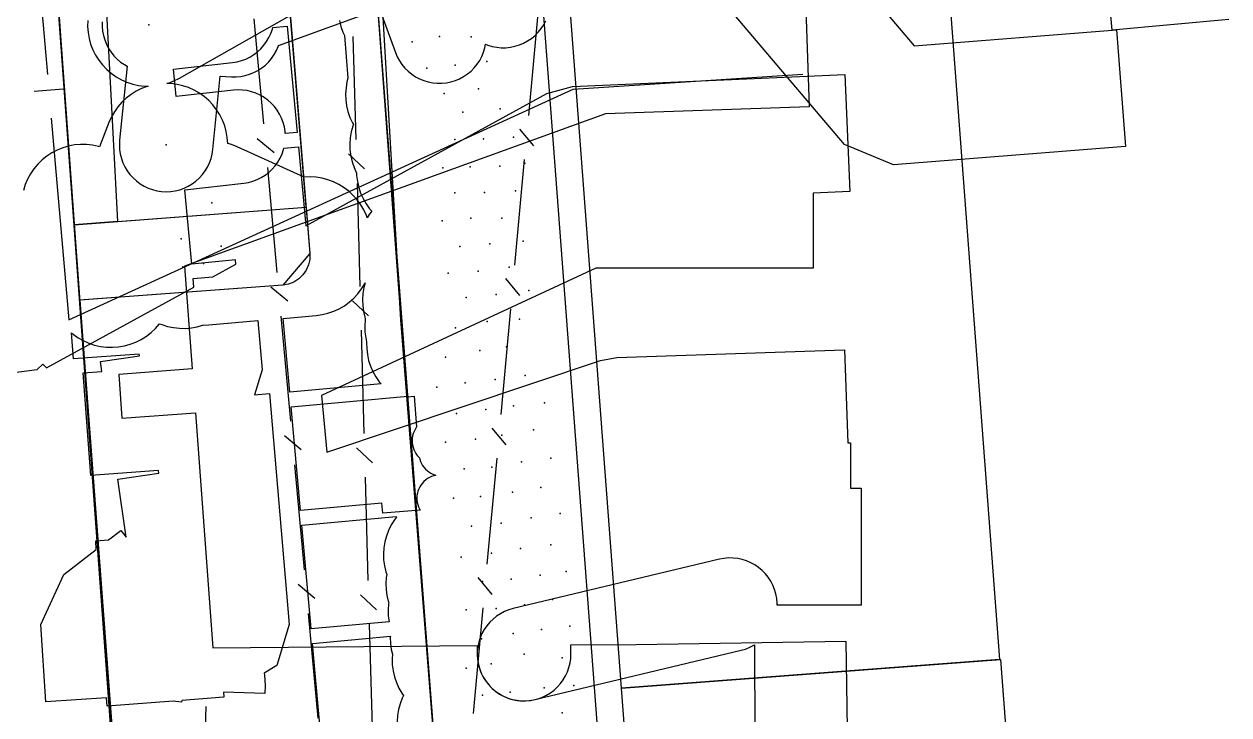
# Model space of a CAD drawing. Header units: metres. Extents: x -3903 to -3714, y 4981 to 6033.
# Drawn here: x -3833.27 to -3792.11, y 5749.08 to 5772.69 of the extents above; entities that cross this region are included whole.
import ezdxf

# ---------------------------------------------------------------- set-up
doc = ezdxf.new("R2010")
doc.units = ezdxf.units.M
for name, color, linetype in [('BOUNDARY', 7, 'Continuous'), ('BUILDING', 7, 'Continuous'), ('BUSH', 7, 'Continuous'), ('CURB', 7, 'Continuous'), ('ELECTR_CABLE', 7, 'Continuous'), ('ELECTR_CABLE_COMM', 7, 'Continuous'), ('GAS', 7, 'Continuous'), ('GRASS', 7, 'Continuous'), ('GROUND', 7, 'Continuous'), ('HEAT', 7, 'Continuous'), ('ROAD', 7, 'Continuous'), ('SEWER', 7, 'Continuous'), ('SIDEWALK_PATH', 7, 'Continuous'), ('TREE', 7, 'Continuous'), ('WATER_PIPELINE', 7, 'Continuous')]:
    doc.layers.add(name, color=color, linetype=linetype)

msp = doc.modelspace()

# ---------------------------------------------------------------- linework, layer by layer
at = {"layer": 'BOUNDARY'}
msp.add_lwpolyline([(-3813.505, 5884.97), (-3809.348, 5829.723), (-3808.658, 5829.765), (-3805.682, 5790.322), (-3805.981, 5790.292), (-3805.726, 5787.886), (-3804.982, 5785.998), (-3803.928, 5778.174), (-3804.953, 5778.108), (-3805.005, 5778.587), (-3808.506, 5778.212), (-3808.54, 5777.761), (-3815.837, 5777.061), (-3811.545, 5720.143), (-3806.209, 5720.458), (-3806.209, 5719.696), (-3800.937, 5720.001), (-3800.992, 5720.954), (-3796.858, 5721.193), (-3795.212, 5719.446), (-3793.197, 5714.31), (-3792.983, 5713.351), (-3809.906, 5709.514)], dxfattribs=at)
at = {"layer": 'BUILDING'}
for points in [[(-3812.86, 5750), (-3814.845, 5776.266), (-3801.936, 5777.241), (-3799.951, 5750.975)], [(-3810.666, 5720.966), (-3812.86, 5750), (-3799.912, 5750.978), (-3797.718, 5721.945)]]:
    msp.add_lwpolyline(points, close=True, dxfattribs=at)
at = {"layer": 'BUSH'}
for p in [(-3820.015, 5772.086), (-3817.995, 5772.258), (-3818.545, 5771.285), (-3817.466, 5771.411), (-3819.518, 5771.186), (-3817.744, 5770.478), (-3818.922, 5770.319), (-3818.28, 5769.677), (-3817.009, 5769.796), (-3816.548, 5768.824), (-3818.552, 5768.745), (-3817.573, 5768.766), (-3818.967, 5767.775), (-3818.029, 5767.808), (-3817.025, 5767.833), (-3816.167, 5767.94), (-3818.56, 5766.929), (-3817.54, 5766.933), (-3816.49, 5766.991), (-3826.857, 5766.582), (-3818.987, 5765.968), (-3818.011, 5766.061), (-3816.948, 5766.055), (-3827.91, 5765.351), (-3826.536, 5765.102), (-3818.383, 5765.092), (-3817.366, 5765.185), (-3816.224, 5765.271), (-3827.848, 5764.392), (-3827.141, 5764.503), (-3816.702, 5764.381), (-3818.788, 5764.182), (-3817.758, 5764.249), (-3817.141, 5763.452), (-3816.025, 5763.584), (-3818.17, 5763.352), (-3816.35, 5762.608), (-3818.533, 5762.309), (-3817.453, 5762.522), (-3817.701, 5761.531), (-3816.796, 5761.657), (-3818.879, 5761.311), (-3816.157, 5760.679), (-3819.171, 5760.287), (-3818.207, 5760.433), (-3817.182, 5760.54), (-3815.499, 5759.748), (-3818.506, 5759.382), (-3817.501, 5759.515), (-3816.55, 5759.642), (-3817.854, 5758.504), (-3816.949, 5758.637), (-3815.871, 5758.83), (-3818.879, 5758.405), (-3816.277, 5757.726), (-3815.273, 5757.859), (-3818.233, 5757.493), (-3817.288, 5757.546), (-3815.618, 5756.858), (-3818.602, 5756.492), (-3817.683, 5756.552), (-3816.591, 5756.692), (-3816.977, 5755.633), (-3815.951, 5755.82), (-3814.959, 5755.966), (-3817.99, 5755.533), (-3815.272, 5754.894), (-3818.336, 5754.475), (-3817.31, 5754.608), (-3816.311, 5754.768), (-3814.759, 5753.982), (-3817.61, 5753.642), (-3816.637, 5753.722), (-3815.638, 5753.855), (-3816.173, 5752.847), (-3815.225, 5753.021), (-3818.167, 5752.674), (-3817.14, 5752.714), (-3815.592, 5752), (-3814.632, 5752.12), (-3817.647, 5751.687), (-3816.566, 5751.867), (-3818.174, 5750.68), (-3817.313, 5750.827), (-3814.892, 5751.033), (-3816.665, 5749.858), (-3815.503, 5750.004), (-3814.492, 5750.084), (-3817.61, 5749.762), (-3814.889, 5749.156)]:
    msp.add_point(p, dxfattribs=at)
at = {"layer": 'CURB'}
for points in [[(-3804.123, 5781.186), (-3829.533, 5778.919), (-3832.286, 5775.711), (-3827.789, 5713.922), (-3827.706, 5713.404)], [(-3832.26, 5775.362), (-3825.387, 5775.795), (-3824.327, 5774.878), (-3823.51, 5764.849), (-3824.433, 5763.771), (-3831.38, 5763.256)], [(-3831.565, 5765.925), (-3831.558, 5765.83), (-3831.514, 5765.225)], [(-3831.123, 5759.934), (-3831.07, 5759.234)], [(-3830.491, 5751.548), (-3830.439, 5750.848)]]:
    msp.add_lwpolyline(points, dxfattribs=at)
at = {"layer": 'ELECTR_CABLE'}
for points in [[(-3822.494, 5772.814), (-3822.447, 5772.613), (-3822.381, 5772.418), (-3822.329, 5772.304), (-3822.209, 5770.841), (-3822.242, 5770.719), (-3822.275, 5770.515), (-3822.289, 5770.31), (-3822.282, 5770.104), (-3822.255, 5769.899), (-3822.208, 5769.699), (-3822.142, 5769.503), (-3822.057, 5769.316), (-3822.025, 5769.262), (-3822.047, 5769.203), (-3822.101, 5769.004), (-3822.134, 5768.801), (-3822.147, 5768.595), (-3822.141, 5768.389), (-3822.114, 5768.185), (-3822.067, 5767.984), (-3822, 5767.789), (-3821.915, 5767.601), (-3821.914, 5767.6), (-3821.912, 5767.514), (-3821.886, 5767.309), (-3821.84, 5767.109), (-3821.775, 5766.913), (-3821.69, 5766.725), (-3821.588, 5766.546), (-3821.469, 5766.378), (-3821.396, 5766.294), (-3821.482, 5766.182), (-3821.551, 5766.071), (-3821.578, 5766.149), (-3821.664, 5766.337), (-3821.768, 5766.515), (-3821.889, 5766.681), (-3822.026, 5766.836), (-3822.177, 5766.976), (-3822.342, 5767.1), (-3822.517, 5767.208), (-3822.703, 5767.298), (-3822.896, 5767.369), (-3823.095, 5767.422), (-3823.299, 5767.454), (-3823.505, 5767.466), (-3823.701, 5767.459), (-3825.991, 5768.495), (-3826.183, 5768.571), (-3826.317, 5768.609), (-3826.332, 5768.811), (-3826.366, 5769.015), (-3826.42, 5769.213), (-3826.494, 5769.406), (-3826.585, 5769.59), (-3826.695, 5769.765), (-3826.821, 5769.928), (-3826.963, 5770.078), (-3827.118, 5770.213), (-3827.286, 5770.332), (-3827.465, 5770.435), (-3827.653, 5770.519), (-3827.848, 5770.584), (-3828.049, 5770.63), (-3828.254, 5770.656), (-3828.393, 5770.66), (-3828.344, 5770.674), (-3828.152, 5770.749), (-3827.968, 5770.842), (-3822.576, 5773.91)], [(-3831.101, 5772.817), (-3831.106, 5772.611), (-3831.09, 5772.406), (-3831.055, 5772.203), (-3830.999, 5772.004), (-3830.925, 5771.812), (-3830.832, 5771.628), (-3830.721, 5771.454), (-3830.594, 5771.292), (-3830.452, 5771.143), (-3830.295, 5771.009), (-3830.127, 5770.89), (-3829.947, 5770.789), (-3829.759, 5770.706), (-3829.563, 5770.642), (-3829.362, 5770.597), (-3829.157, 5770.572), (-3829.031, 5770.569), (-3829.067, 5770.559), (-3829.26, 5770.486), (-3829.444, 5770.394), (-3829.619, 5770.285), (-3829.782, 5770.158), (-3829.932, 5770.017), (-3830.067, 5769.861), (-3830.186, 5769.693), (-3830.289, 5769.515), (-3830.373, 5769.326), (-3830.696, 5768.499), (-3830.734, 5768.511), (-3830.936, 5768.553), (-3831.141, 5768.575), (-3831.347, 5768.577), (-3831.552, 5768.559), (-3831.755, 5768.52), (-3831.953, 5768.462), (-3832.144, 5768.385), (-3832.326, 5768.289), (-3832.499, 5768.176), (-3832.659, 5768.047), (-3832.806, 5767.903), (-3832.938, 5767.744), (-3833.054, 5767.574), (-3833.153, 5767.393), (-3833.233, 5767.203), (-3833.295, 5767.007)], [(-3827.059, 5749.374), (-3827.175, 5745.81)]]:
    msp.add_lwpolyline(points, dxfattribs=at)
for points in [[(-3824.194, 5760.112), (-3824.421, 5762.634), (-3823.295, 5762.733), (-3823.091, 5762.761), (-3822.891, 5762.809), (-3822.696, 5762.876), (-3822.509, 5762.962), (-3822.331, 5763.066), (-3822.164, 5763.187), (-3822.01, 5763.324), (-3821.87, 5763.475), (-3821.745, 5763.64), (-3821.637, 5763.815), (-3821.622, 5763.847), (-3821.664, 5763.691), (-3821.697, 5763.487), (-3821.711, 5763.282), (-3821.704, 5763.076), (-3821.677, 5762.871), (-3821.63, 5762.671), (-3821.616, 5762.631), (-3821.623, 5762.589), (-3821.637, 5762.383), (-3821.63, 5762.177), (-3821.603, 5761.973), (-3821.571, 5761.836), (-3821.573, 5761.812), (-3821.569, 5761.605), (-3821.546, 5761.401), (-3821.502, 5761.199), (-3821.439, 5761.003), (-3821.357, 5760.814), (-3821.257, 5760.634), (-3821.139, 5760.465), (-3821.079, 5760.393)], [(-3825.14, 5760.878), (-3825.4, 5760.025), (-3824.889, 5760.069), (-3824.218, 5752.168), (-3824.635, 5750.768), (-3825.066, 5750.514), (-3825.055, 5750.441), (-3825.035, 5750.087), (-3825.044, 5749.809), (-3826.458, 5749.855), (-3826.445, 5749.686), (-3827.884, 5749.577), (-3827.89, 5749.523), (-3828.176, 5749.555), (-3830.433, 5749.383), (-3830.455, 5749.663), (-3832.533, 5749.534), (-3832.698, 5752.173), (-3831.92, 5753.884), (-3830.808, 5754.738), (-3830.826, 5755.035), (-3830.384, 5755.063), (-3829.963, 5755.386), (-3829.786, 5755.155), (-3830.075, 5757.141), (-3828.672, 5757.346), (-3828.68, 5757.435), (-3830.991, 5757.264), (-3831.25, 5760.77), (-3830.612, 5760.817), (-3830.663, 5761.165), (-3829.332, 5761.359), (-3829.339, 5761.413), (-3831.588, 5761.255), (-3831.65, 5762.14), (-3831.597, 5762.093), (-3831.429, 5761.974), (-3831.25, 5761.872), (-3831.062, 5761.787), (-3830.866, 5761.722), (-3830.665, 5761.676), (-3830.461, 5761.65), (-3830.255, 5761.644), (-3830.049, 5761.658), (-3829.846, 5761.693), (-3829.647, 5761.747), (-3829.455, 5761.82), (-3829.27, 5761.912), (-3829.096, 5762.022), (-3828.933, 5762.148), (-3828.783, 5762.29), (-3828.648, 5762.445), (-3828.644, 5762.451), (-3828.572, 5762.421), (-3828.376, 5762.359), (-3828.174, 5762.317), (-3827.969, 5762.295), (-3827.763, 5762.293), (-3827.558, 5762.312), (-3827.355, 5762.35), (-3827.174, 5762.404), (-3827.163, 5762.403), (-3826.957, 5762.411), (-3825.287, 5762.558)], [(-3821.02, 5755.975), (-3821.048, 5756.321), (-3823.829, 5756.07), (-3824.149, 5759.614), (-3820.165, 5759.974), (-3820.163, 5759.953), (-3819.948, 5759.97), (-3819.862, 5758.922), (-3819.875, 5758.906), (-3819.916, 5758.839), (-3819.951, 5758.769), (-3819.978, 5758.695), (-3819.999, 5758.619), (-3820.011, 5758.542), (-3820.017, 5758.464), (-3820.014, 5758.385), (-3820.004, 5758.307), (-3819.986, 5758.231), (-3819.961, 5758.156), (-3819.928, 5758.085), (-3819.889, 5758.017), (-3819.843, 5757.953), (-3819.791, 5757.894), (-3819.768, 5757.872), (-3819.756, 5757.823), (-3819.731, 5757.748), (-3819.699, 5757.677), (-3819.66, 5757.609), (-3819.614, 5757.545), (-3819.562, 5757.486), (-3819.505, 5757.433), (-3819.442, 5757.385), (-3819.376, 5757.343), (-3819.305, 5757.309), (-3819.232, 5757.281), (-3819.206, 5757.274), (-3819.275, 5757.258), (-3819.349, 5757.232), (-3819.421, 5757.2), (-3819.489, 5757.161), (-3819.552, 5757.115), (-3819.611, 5757.063), (-3819.665, 5757.006), (-3819.713, 5756.944), (-3819.754, 5756.877), (-3819.789, 5756.806), (-3819.817, 5756.733), (-3819.837, 5756.657), (-3819.85, 5756.58), (-3819.855, 5756.501), (-3819.852, 5756.423), (-3819.842, 5756.345), (-3819.824, 5756.269), (-3819.799, 5756.194), (-3819.766, 5756.123), (-3819.742, 5756.08)], [(-3823.464, 5752.026), (-3823.522, 5752.668), (-3823.784, 5755.572), (-3820.557, 5755.863), (-3820.555, 5755.839), (-3820.624, 5755.749), (-3820.733, 5755.574), (-3820.824, 5755.389), (-3820.896, 5755.196), (-3820.95, 5754.997), (-3820.983, 5754.794), (-3820.996, 5754.588), (-3820.99, 5754.382), (-3820.963, 5754.178), (-3820.916, 5753.977), (-3820.883, 5753.881), (-3820.9, 5753.782), (-3820.913, 5753.576), (-3820.906, 5753.37), (-3820.879, 5753.166), (-3820.832, 5752.965), (-3820.817, 5752.921), (-3820.825, 5752.875), (-3820.838, 5752.67), (-3820.831, 5752.464), (-3820.806, 5752.268)], [(-3820.758, 5751.769), (-3820.761, 5751.728), (-3820.754, 5751.522), (-3820.727, 5751.317), (-3820.69, 5751.158), (-3820.7, 5750.996), (-3820.693, 5750.79), (-3820.666, 5750.585), (-3820.62, 5750.385), (-3820.553, 5750.19), (-3820.468, 5750.002), (-3820.365, 5749.823), (-3820.308, 5749.745), (-3820.352, 5749.655), (-3820.425, 5749.462), (-3820.478, 5749.263), (-3820.512, 5749.06), (-3820.525, 5748.854), (-3820.518, 5748.648), (-3820.491, 5748.444), (-3820.444, 5748.243), (-3820.438, 5748.225), (-3823.097, 5747.984), (-3823.419, 5751.528)]]:
    msp.add_lwpolyline(points, close=True, dxfattribs=at)
at = {"layer": 'ELECTR_CABLE_COMM'}
for points in [[(-3815.711, 5773.176), (-3816.045, 5769.561)], [(-3825.088, 5769.281), (-3825.417, 5772.865)], [(-3822.037, 5772.27), (-3821.94, 5768.747)], [(-3816.353, 5769.103), (-3815.874, 5768.526)], [(-3824.732, 5768.294), (-3825.308, 5768.773)], [(-3822.191, 5768.255), (-3821.647, 5767.74)], [(-3816.183, 5768.068), (-3816.517, 5764.453)], [(-3824.623, 5764.202), (-3824.951, 5767.787)], [(-3821.898, 5767.248), (-3821.801, 5763.725)], [(-3816.826, 5763.995), (-3816.347, 5763.418)], [(-3824.267, 5763.216), (-3824.843, 5763.695)], [(-3822.053, 5763.233), (-3821.508, 5762.718)], [(-3824.158, 5759.124), (-3824.486, 5762.708)], [(-3816.655, 5762.96), (-3816.99, 5759.346)], [(-3821.76, 5762.226), (-3821.662, 5758.703)], [(-3823.802, 5758.137), (-3824.378, 5758.617)], [(-3817.298, 5758.887), (-3816.819, 5758.31)], [(-3821.914, 5758.211), (-3821.369, 5757.696)], [(-3817.128, 5757.852), (-3817.462, 5754.238)], [(-3823.693, 5754.045), (-3824.021, 5757.63)], [(-3821.621, 5757.204), (-3821.524, 5753.681)], [(-3817.77, 5753.779), (-3817.291, 5753.202)], [(-3823.336, 5753.059), (-3823.913, 5753.538)], [(-3821.775, 5753.189), (-3821.231, 5752.674)], [(-3817.6, 5752.744), (-3817.934, 5749.13)], [(-3823.228, 5748.967), (-3823.556, 5752.552)], [(-3821.482, 5752.182), (-3821.385, 5748.66)]]:
    msp.add_lwpolyline(points, dxfattribs=at)
at = {"layer": 'GAS'}
msp.add_lwpolyline([(-3828.167, 5771.151), (-3826.152, 5771.375), (-3825.997, 5771.401), (-3825.845, 5771.441), (-3825.698, 5771.495), (-3825.557, 5771.564), (-3825.423, 5771.647), (-3825.298, 5771.742), (-3825.183, 5771.849), (-3825.079, 5771.967), (-3824.987, 5772.094), (-3824.908, 5772.23), (-3824.843, 5772.372), (-3824.792, 5772.521), (-3824.78, 5772.573), (-3824.288, 5772.619), (-3823.949, 5768.99), (-3824.349, 5768.952), (-3824.354, 5769.023), (-3824.379, 5769.178), (-3824.419, 5769.329), (-3824.474, 5769.476), (-3824.543, 5769.617), (-3824.626, 5769.751), (-3824.722, 5769.876), (-3824.829, 5769.99), (-3824.946, 5770.094), (-3825.074, 5770.186), (-3825.21, 5770.265), (-3825.353, 5770.33), (-3825.501, 5770.38), (-3825.654, 5770.416), (-3825.81, 5770.437), (-3825.967, 5770.443), (-3826.123, 5770.433), (-3828.08, 5770.211)], close=True, dxfattribs=at)
msp.add_lwpolyline([(-3839.409, 5760.04), (-3832.826, 5760.888), (-3832.636, 5761.074), (-3832.507, 5760.942), (-3827.472, 5763.704), (-3827.499, 5763.994), (-3826.829, 5764.056), (-3826.039, 5764.49), (-3826.052, 5764.631), (-3827.545, 5764.491), (-3827.782, 5767.024), (-3825.764, 5767.253), (-3825.609, 5767.278), (-3825.457, 5767.318), (-3825.31, 5767.374), (-3825.169, 5767.443), (-3825.035, 5767.525), (-3824.911, 5767.621), (-3824.796, 5767.728), (-3824.692, 5767.846), (-3824.6, 5767.973), (-3824.522, 5768.109), (-3824.457, 5768.252), (-3824.406, 5768.4), (-3824.395, 5768.446), (-3823.902, 5768.492), (-3823.65, 5765.8), (-3815.415, 5770.316), (-3814.539, 5770.561), (-3805.232, 5770.963), (-3805.059, 5766.967), (-3806.319, 5766.913), (-3806.319, 5764.346), (-3813.735, 5764.346), (-3823.107, 5759.993), (-3822.927, 5758.065), (-3813.585, 5761.195), (-3813.018, 5761.298), (-3805.243, 5761.563), (-3805.134, 5758.385), (-3805.044, 5758.385), (-3805.044, 5756.836), (-3804.679, 5756.836), (-3804.679, 5752.836), (-3807.547, 5752.836), (-3807.546, 5752.907), (-3807.56, 5753.064), (-3807.588, 5753.218), (-3807.632, 5753.369), (-3807.691, 5753.514), (-3807.764, 5753.654), (-3807.849, 5753.785), (-3807.948, 5753.908), (-3808.057, 5754.02), (-3808.178, 5754.121), (-3808.307, 5754.209), (-3808.445, 5754.285), (-3808.589, 5754.347), (-3808.739, 5754.394), (-3808.893, 5754.426), (-3809.049, 5754.443), (-3809.206, 5754.445), (-3809.362, 5754.431), (-3809.517, 5754.402), (-3816.564, 5752.717), (-3816.715, 5752.673), (-3816.86, 5752.614), (-3817, 5752.542), (-3817.131, 5752.456), (-3817.253, 5752.358), (-3817.366, 5752.248), (-3817.467, 5752.128), (-3817.555, 5751.998), (-3817.631, 5751.86), (-3817.692, 5751.716), (-3817.74, 5751.566), (-3817.772, 5751.412), (-3817.789, 5751.256), (-3817.791, 5751.099), (-3817.777, 5750.943), (-3817.748, 5750.789), (-3817.704, 5750.638), (-3817.645, 5750.492), (-3817.573, 5750.353), (-3817.487, 5750.221), (-3817.389, 5750.099), (-3817.279, 5749.987), (-3817.159, 5749.886), (-3817.029, 5749.797), (-3816.891, 5749.722), (-3816.747, 5749.66), (-3816.597, 5749.613), (-3816.443, 5749.581), (-3816.287, 5749.564), (-3816.13, 5749.562), (-3815.974, 5749.576), (-3815.82, 5749.605), (-3808.773, 5751.29), (-3808.622, 5751.334), (-3808.476, 5751.392), (-3808.337, 5751.465), (-3808.322, 5751.475), (-3808.305, 5748.396)], dxfattribs=at)
at = {"layer": 'GRASS'}
for points in [[(-3811.545, 5720.143), (-3806.915, 5720.411), (-3811.295, 5716.839), (-3814.85, 5713.94), (-3816.588, 5714.231), (-3816.682, 5715.417), (-3820.403, 5762.586), (-3821.393, 5779.572), (-3804.123, 5781.186), (-3803.928, 5778.174), (-3804.953, 5778.108), (-3805.005, 5778.587), (-3808.506, 5778.212), (-3808.54, 5777.761), (-3815.837, 5777.061)], [(-3821.393, 5779.572), (-3821.668, 5779.547), (-3820.403, 5762.586)], [(-3830.08, 5765.943), (-3823.631, 5766.435), (-3824.327, 5774.878), (-3824.377, 5775.106), (-3824.474, 5775.315), (-3824.614, 5775.498), (-3824.793, 5775.647), (-3825.001, 5775.754), (-3825.224, 5775.812), (-3825.454, 5775.819), (-3825.683, 5775.776), (-3830.579, 5775.468)], [(-3832.239, 5775.363), (-3830.579, 5775.468), (-3830.08, 5765.943), (-3831.557, 5765.83)], [(-3831.557, 5765.83), (-3823.631, 5766.435), (-3823.51, 5764.849), (-3823.513, 5764.651), (-3823.555, 5764.46), (-3823.633, 5764.28), (-3823.747, 5764.118), (-3823.89, 5763.981), (-3824.055, 5763.876), (-3824.238, 5763.805), (-3824.433, 5763.771), (-3831.37, 5763.257)]]:
    msp.add_lwpolyline(points, close=True, dxfattribs=at)
at = {"layer": 'GROUND'}
for points in [[(-3815.837, 5777.061), (-3811.545, 5720.143), (-3806.209, 5720.458), (-3806.209, 5719.696), (-3800.937, 5720.001), (-3800.992, 5720.954), (-3796.858, 5721.193), (-3795.212, 5719.446), (-3796.037, 5718.743), (-3796.924, 5718.125), (-3797.866, 5717.596), (-3798.858, 5717.159), (-3810.802, 5714.356), (-3813.564, 5713.692), (-3817.503, 5712.223), (-3816.46, 5712.617), (-3816.588, 5714.231), (-3816.599, 5714.355), (-3818.543, 5739.007), (-3818.543, 5739.002), (-3821.668, 5779.547)], [(-3827.57, 5710.9), (-3832.255, 5775.362)], [(-3824.327, 5774.878), (-3823.51, 5764.849), (-3823.513, 5764.651), (-3823.555, 5764.46), (-3823.633, 5764.28), (-3823.747, 5764.118), (-3823.89, 5763.981), (-3824.055, 5763.876), (-3824.238, 5763.805), (-3824.433, 5763.771), (-3831.37, 5763.256), (-3830.232, 5748.103)]]:
    msp.add_lwpolyline(points, dxfattribs=at)
at = {"layer": 'HEAT'}
for points in [[(-3792.112, 5772.843), (-3796.096, 5772.483), (-3796.781, 5780.066)], [(-3806.689, 5776.47), (-3802.859, 5771.946), (-3795.957, 5772.492), (-3795.641, 5768.505), (-3803.565, 5767.878), (-3805.25, 5768.579), (-3810.995, 5775.366)]]:
    msp.add_lwpolyline(points, dxfattribs=at)
at = {"layer": 'ROAD'}
msp.add_lwpolyline([(-3832.284, 5775.75), (-3827.771, 5713.67)], dxfattribs=at)
at = {"layer": 'SEWER'}
for points in [[(-3806.657, 5775.861), (-3806.451, 5769.864), (-3813.407, 5769.624), (-3827.792, 5764.412), (-3827.532, 5760.904), (-3830.041, 5760.718), (-3829.93, 5759.222), (-3827.421, 5759.408), (-3826.825, 5751.379), (-3817.794, 5751.449), (-3817.792, 5751.148), (-3817.783, 5750.992), (-3817.759, 5750.836), (-3817.719, 5750.684), (-3817.665, 5750.537), (-3817.597, 5750.396), (-3817.515, 5750.262), (-3817.421, 5750.136), (-3817.314, 5750.021), (-3817.197, 5749.916), (-3817.07, 5749.824), (-3816.935, 5749.744), (-3816.793, 5749.678), (-3816.644, 5749.626), (-3816.492, 5749.589), (-3816.336, 5749.567), (-3816.179, 5749.561), (-3816.023, 5749.57), (-3815.867, 5749.594), (-3815.715, 5749.633), (-3815.568, 5749.687), (-3815.427, 5749.756), (-3815.293, 5749.837), (-3815.167, 5749.932), (-3815.052, 5750.038), (-3814.947, 5750.155), (-3814.855, 5750.282), (-3814.775, 5750.417), (-3814.709, 5750.56), (-3814.657, 5750.708), (-3814.62, 5750.861), (-3814.598, 5751.016), (-3814.592, 5751.173), (-3814.594, 5751.473), (-3812.358, 5751.491), (-3805.198, 5751.6), (-3805.106, 5745.601)], [(-3830.604, 5772.765), (-3830.606, 5772.608), (-3830.592, 5772.452), (-3830.564, 5772.297), (-3830.52, 5772.147), (-3830.462, 5772.001), (-3830.389, 5771.861), (-3830.304, 5771.73), (-3830.206, 5771.607), (-3830.096, 5771.495), (-3829.976, 5771.394), (-3829.846, 5771.305), (-3829.753, 5771.253), (-3830.009, 5768.723), (-3830.017, 5768.567), (-3830.009, 5768.41), (-3829.987, 5768.254), (-3829.949, 5768.102), (-3829.896, 5767.954), (-3829.83, 5767.812), (-3829.749, 5767.677), (-3829.656, 5767.551), (-3829.551, 5767.434), (-3829.435, 5767.328), (-3829.309, 5767.235), (-3829.174, 5767.154), (-3829.033, 5767.086), (-3828.885, 5767.033), (-3828.733, 5766.994), (-3828.577, 5766.971), (-3828.421, 5766.963), (-3828.264, 5766.97), (-3828.108, 5766.993), (-3827.956, 5767.031), (-3827.808, 5767.083), (-3827.666, 5767.15), (-3827.531, 5767.23), (-3827.405, 5767.323), (-3827.288, 5767.429), (-3827.182, 5767.545), (-3827.089, 5767.671), (-3827.008, 5767.805), (-3826.94, 5767.947), (-3826.887, 5768.095), (-3826.848, 5768.247), (-3826.825, 5768.402), (-3826.571, 5770.913), (-3826.188, 5770.89), (-3826.031, 5770.888), (-3825.874, 5770.901), (-3825.72, 5770.93), (-3825.569, 5770.974), (-3825.423, 5771.032), (-3825.284, 5771.104), (-3825.152, 5771.19), (-3825.03, 5771.288), (-3824.917, 5771.398), (-3824.816, 5771.518), (-3824.727, 5771.647), (-3824.652, 5771.785), (-3824.59, 5771.929), (-3824.581, 5771.957), (-3821.127, 5773.208), (-3820.588, 5771.721), (-3820.527, 5771.576), (-3820.453, 5771.438), (-3820.365, 5771.307), (-3820.265, 5771.186), (-3820.153, 5771.076), (-3820.032, 5770.977), (-3819.901, 5770.89), (-3819.762, 5770.817), (-3819.617, 5770.757), (-3819.466, 5770.712), (-3819.312, 5770.682), (-3819.156, 5770.667), (-3818.999, 5770.668), (-3818.843, 5770.684), (-3818.689, 5770.715), (-3818.539, 5770.762), (-3818.394, 5770.822), (-3818.256, 5770.897), (-3818.125, 5770.985), (-3818.004, 5771.085), (-3817.894, 5771.196), (-3817.795, 5771.318), (-3817.708, 5771.449), (-3817.635, 5771.588), (-3817.575, 5771.733), (-3817.53, 5771.883), (-3817.507, 5772.004), (-3817.431, 5771.973), (-3817.28, 5771.928), (-3817.126, 5771.898), (-3816.97, 5771.883), (-3816.813, 5771.884), (-3816.657, 5771.9), (-3816.503, 5771.931), (-3816.353, 5771.978), (-3816.208, 5772.038), (-3816.07, 5772.113), (-3815.939, 5772.201), (-3815.818, 5772.301), (-3815.708, 5772.412), (-3815.609, 5772.534), (-3815.522, 5772.665), (-3815.449, 5772.804)]]:
    msp.add_lwpolyline(points, dxfattribs=at)
at = {"layer": 'SIDEWALK_PATH'}
msp.add_lwpolyline([(-3824.327, 5774.878), (-3823.51, 5764.849), (-3823.513, 5764.651), (-3823.555, 5764.46), (-3823.633, 5764.28), (-3823.747, 5764.118), (-3823.89, 5763.981), (-3824.055, 5763.876), (-3824.238, 5763.805), (-3824.433, 5763.771), (-3831.37, 5763.256), (-3830.232, 5748.103), (-3822.129, 5748.735), (-3821.852, 5745.93), (-3821.885, 5744.906), (-3819.17, 5711.594), (-3816.46, 5712.617), (-3816.588, 5714.231), (-3818.21, 5732.309), (-3818.543, 5739.002), (-3821.668, 5779.547)], dxfattribs=at)
at = {"layer": 'TREE'}
for p in [(-3829.007, 5772.667), (-3819.084, 5772.266), (-3828.417, 5768.563), (-3816.192, 5751.16)]:
    msp.add_point(p, dxfattribs=at)
at = {"layer": 'WATER_PIPELINE'}
for points in [[(-3833.076, 5777.848), (-3832.475, 5770.965)], [(-3831.743, 5762.588), (-3814.514, 5770.468), (-3806.666, 5770.981)], [(-3831.932, 5770.469), (-3832.926, 5770.382)], [(-3832.344, 5769.471), (-3831.743, 5762.588)]]:
    msp.add_lwpolyline(points, dxfattribs=at)

doc.saveas('drawing.dxf')
